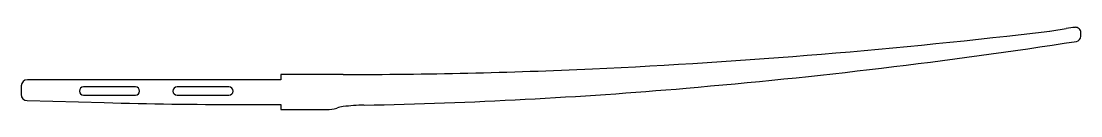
# Model space of a CAD drawing. Header units: millimetres. Extents: x -250 to 770, y -17 to 63.
import ezdxf

# ---------------------------------------------------------------- set-up
doc = ezdxf.new("R2010")
doc.units = ezdxf.units.MM

msp = doc.modelspace()

# ---------------------------------------------------------------- linework, layer by layer
at = {"color": 7, "linetype": 'Continuous', "lineweight": 25}
for p, q in [((770, 54), (770, 57.7)), ((0, 12), (-244, 12)), ((60, 17), (0, 17)), ((0, 17), (0, 12)), ((-250, 6), (-250, -2.2)), ((-140, 5), (-190, 5)), ((-50, 5), (-100, 5)), ((-244.2, -8.2), (-170, -10.2)), ((-190, -3), (-140, -3)), ((-100, -3), (-50, -3)), ((-40, -12), (0, -12)), ((0, -12), (0, -17)), ((0, -17), (44.1, -17))]:
    msp.add_line(p, q, dxfattribs=at)
for centre, radius, start, end in [((711.1, 299.8), 242.5, 276.8396, 280.6658), ((771.1, -18.9), 81.8, 94.5886, 100.6658), ((765, 57.7), 5, 0, 94.5886), ((21.6, 6048.8), 6032.7, 272.64536, 276.83956), ((765, 54), 5, 278.8352, 0), ((-79, 5483.8), 5500, 274.8916, 278.8352), ((60, 5217), 5200, 270, 272.6454), ((-244, 6), 6, 90, 180), ((-190, 1), 4, 90, 270), ((-140, 1), 4, 270, 90), ((-100, 1), 4, 90, 270), ((-50, 1), 4, 270, 90), ((-19.3, 4786.3), 4800, 271.1854, 274.8916), ((-244, -2.2), 6, 180, 268.4197), ((-40, 4701.9), 4713.9, 268.4197, 270), ((44.1, 13), 30, 270, 288.8075), ((63.5, -43.8), 30, 96.6785, 108.8075), ((84.3, -221.8), 209.2, 91.1854, 96.6785)]:
    msp.add_arc(centre, radius, start, end, dxfattribs=at)

doc.saveas('drawing.dxf')
